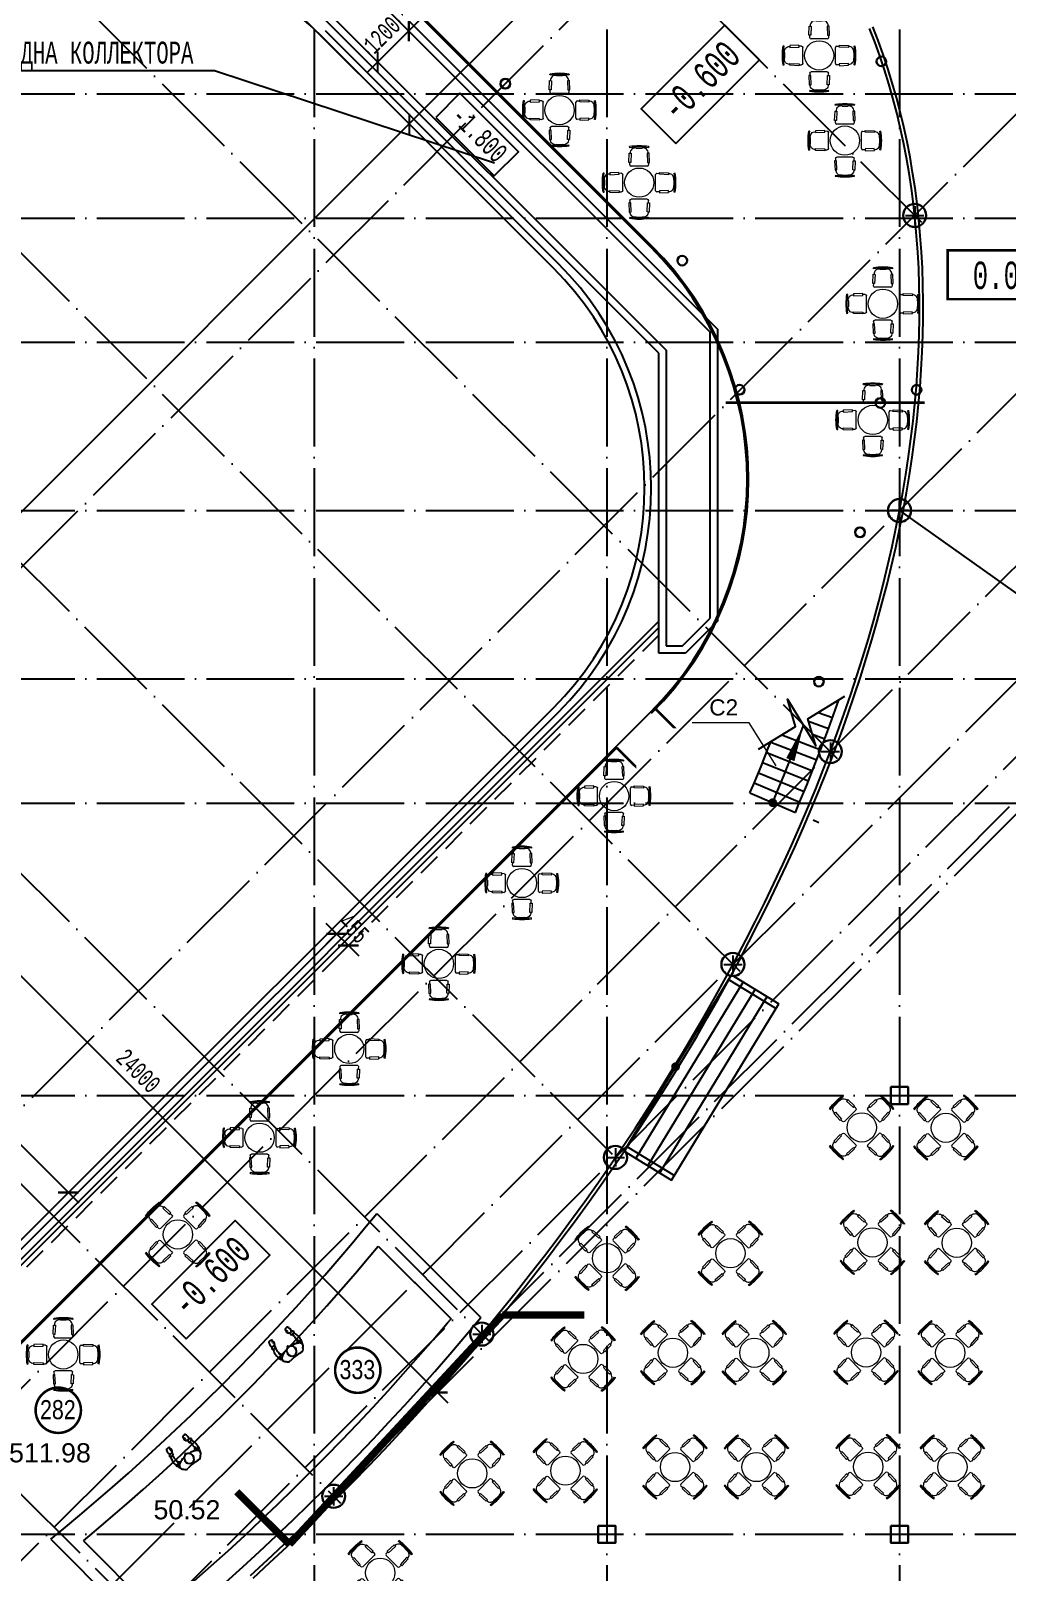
# Model space of a CAD drawing. Extents: x -4497 to 351150, y -50 to 322254.
# Drawn here: x 45024 to 71684, y 243079 to 285207 of the extents above; entities that cross this region are included whole.
import ezdxf
from ezdxf.enums import TextEntityAlignment as Align

# ---------------------------------------------------------------- set-up
doc = ezdxf.new("R2010")
doc.units = 0
doc.header["$LTSCALE"] = 100
doc.header["$PDMODE"] = 3
doc.linetypes.add('ACAD_ISO04W100', pattern=[30, 24, -3, 0, -3])
doc.linetypes.add('DASHED2', pattern=[9.525, 6.35, -3.175])
doc.layers.get('0').update_dxf_attribs({"linetype": 'CONTINUOUS'})
doc.layers.get('Defpoints').update_dxf_attribs({"linetype": 'CONTINUOUS'})
for name, color, linetype in [('axis', 40, 'CONTINUOUS'), ('COLON', 5, 'CONTINUOUS'), ('DIM', 130, 'CONTINUOUS'), ('EEE', 7, 'CONTINUOUS'), ('GKL', 5, 'CONTINUOUS'), ('Glass', 4, 'CONTINUOUS'), ('S', 2, 'CONTINUOUS'), ('TEXT', 2, 'CONTINUOUS'), ('WALL', 7, 'CONTINUOUS'), ('wall2', 3, 'CONTINUOUS')]:
    doc.layers.add(name, color=color, linetype=linetype)
doc.layers.add('MONOLIT', color=7, linetype='CONTINUOUS', true_color=0x691639)
doc.layers.add('OBORUD', color=7, linetype='CONTINUOUS', true_color=0x83639d)
doc.styles.add('ARIEL-17.5', font='arial.ttf', dxfattribs={"height": 15})
doc.styles.add('ST_1', font='monotxt.shx', dxfattribs={"width": 0.65, "height": 600})
doc.styles.add('ST_2', font='monotxt.shx', dxfattribs={"width": 0.65, "height": 480})
doc.linetypes.add('FENCELINE1', pattern='A,0.25,-0.1,[133,ltypeshp.shx,S=0.1,R=0,X=-0.1,Y=0],-0.1,1', length=1.45)
doc.dimstyles.new('STY_DIM1', dxfattribs={"dimscale": 200, "dimtxt": 2.25, "dimasz": 2, "dimexe": 2, "dimexo": 2, "dimgap": 1, "dimtad": 1, "dimdec": 0, "dimzin": 0, "dimdsep": 46, "dimtxsty": 'ST_2', "dimblk1": 'ARCHTICK', "dimblk2": 'ARCHTICK', "dimsah": 1, "dimcen": 3, "dimclrd": 174, "dimclre": 174, "dimclrt": 174, "dimadec": 0, "dimazin": 0, "dimtfac": 1, "dimtdec": 0, "dimtix": 1, "dimtmove": 2, "dimatfit": 3, "dimldrblk": 'ARCHTICK', "dimfxl": 1, "dimtolj": 1, "dimtzin": 0, "dimarcsym": 0})

# ---------------------------------------------------------------- blocks, each defined once
blk = doc.blocks.new('столик кафе')
at = {"color": 74, "lineweight": 13}
for p, q in [((-262, 985), (-257, 956)), ((79, 945), (-79, 945)), ((257, 956), (262, 985)), ((-253, 552), (-256, 485)), ((-220, 450), (220, 450)), ((256, 485), (253, 552)), ((-985, 262), (-956, 257)), ((-945, -79), (-945, 79)), ((-552, 253), (-485, 256)), ((-450, 220), (-450, -220)), ((450, 220), (450, -220)), ((552, 253), (485, 256)), ((945, -79), (945, 79)), ((985, 262), (956, 257)), ((-956, -257), (-985, -262)), ((-485, -256), (-552, -253)), ((485, -256), (552, -253)), ((956, -257), (985, -262)), ((-253, -552), (-256, -485)), ((-220, -450), (220, -450)), ((256, -485), (253, -552)), ((-262, -985), (-257, -956)), ((79, -945), (-79, -945)), ((257, -956), (262, -985))]:
    blk.add_line(p, q, dxfattribs=at)
for points in [[(-270, 805), (-217, 803), (-227, 551), (-280, 553)], [(270, 805), (217, 803), (227, 551), (280, 553)], [(-805, 270), (-803, 217), (-551, 227), (-553, 280)], [(805, 270), (803, 217), (551, 227), (553, 280)], [(-805, -270), (-803, -217), (-551, -227), (-553, -280)], [(805, -270), (803, -217), (551, -227), (553, -280)], [(-270, -805), (-217, -803), (-227, -551), (-280, -553)], [(270, -805), (217, -803), (227, -551), (280, -553)]]:
    blk.add_lwpolyline(points, close=True, dxfattribs=at)
blk.add_circle((0, 0), 400, dxfattribs=at)
at = {"color": 74, "lineweight": 13, "extrusion": (0, 0, -1)}
for centre, major_axis, ratio, start_param, end_param in [((0, -406), (1528, 0), 0.923713, 4.540015, 4.884763), ((0, -406), (1499, 0), 0.922214, 4.540015, 4.884763), ((-109, 813), (95.6, 95.6), 1, 3.856825, 5.721497), ((109, 813), (95.6, 95.6), 1, -1.009108, 0.855564), ((-220, 485), (-25, 25), 1, 3.926991, 5.497787), ((220, 485), (25, 25), 1, 0.785398, 2.356194), ((485, 220), (25, 25), 1, 3.926991, 5.497787), ((813, 109), (95.6, -95.6), 1, 3.856825, 5.721497), ((-406, 0), (0, -1499), 0.922214, 4.540015, 4.884763), ((-406, 0), (0, -1528), 0.923713, 4.540015, 4.884763), ((485, -220), (25, -25), 1, 0.785398, 2.356194), ((813, -109), (95.6, -95.6), 1, -1.009108, 0.855564)]:
    blk.add_ellipse(centre, major_axis=major_axis, ratio=ratio, start_param=start_param, end_param=end_param, dxfattribs=at)
at = {"color": 74, "lineweight": 13}
for centre, major_axis, ratio, start_param, end_param in [((406, 0), (0, -1528), 0.923713, 4.540015, 4.884763), ((406, 0), (0, -1499), 0.922214, 4.540015, 4.884763), ((-813, 109), (-95.6, -95.6), 1, 3.856825, 5.721497), ((-485, 220), (-25, 25), 1, 3.926991, 5.497787), ((-813, -109), (-95.6, -95.6), 1, -1.009108, 0.855564), ((-485, -220), (-25, -25), 1, 0.785398, 2.356194), ((-220, -485), (-25, -25), 1, 3.926991, 5.497787), ((-109, -813), (95.6, -95.6), 1, 3.856825, 5.721497), ((109, -813), (95.6, -95.6), 1, -1.009108, 0.855564), ((220, -485), (25, -25), 1, 0.785398, 2.356194), ((0, 406), (1528, 0), 0.923713, 4.540015, 4.884763), ((0, 406), (1499, 0), 0.922214, 4.540015, 4.884763)]:
    blk.add_ellipse(centre, major_axis=major_axis, ratio=ratio, start_param=start_param, end_param=end_param, dxfattribs=at)
blk = doc.blocks.new('_ARCHTICK')
at = {"color": 0, "linetype": 'ByBlock', "const_width": 0.15}
blk.add_lwpolyline([(-0.5, -0.5), (0.5, 0.5)], dxfattribs=at)
blk = doc.blocks.new('*D192')
at = {"layer": 'Defpoints', "color": 0}
for p in [(27563, 271715), (45947, 253330), (46051, 253434)]:
    blk.add_point(p, dxfattribs=at)
at = {"layer": 'DIM', "color": 174, "lineweight": -2}
for p, q in [((27383, 272102), (46334, 253151)), ((27563, 271715), (27949, 272102)), ((45947, 253330), (46334, 253717))]:
    blk.add_line(p, q, dxfattribs=at)
at = {"layer": 'DIM', "color": 174, "lineweight": -2, "xscale": 400, "yscale": 400, "zscale": 400}
for p, rotation in [((27666, 271819), 134.9999999997052), ((46051, 253434), 314.9999999997052)]:
    blk.add_blockref('_ARCHTICK', p, dxfattribs=dict(at, rotation=rotation))
at = {"layer": 'DIM', "color": 174, "insert": (37911, 262196), "char_height": 480, "attachment_point": 5, "rotation": 315, "style": 'ST_2'}
blk.add_mtext('\\A1;26000', dxfattribs=at)
blk = doc.blocks.new('*D197')
at = {"layer": 'axis', "color": 174, "lineweight": -2}
for p, q in [((55086, 282377), (64137, 291428)), ((64615, 290383), (63571, 291428)), ((56130, 281898), (55086, 282942))]:
    blk.add_line(p, q, dxfattribs=at)
at = {"layer": 'Defpoints', "color": 0}
for p in [(63854, 291145), (64615, 290383), (56130, 281898)]:
    blk.add_point(p, dxfattribs=at)
at = {"layer": 'axis', "color": 174, "lineweight": -2, "xscale": 400, "yscale": 400, "zscale": 400}
for p, rotation in [((63854, 291145), 45.00000000039175), ((55369, 282660), 225.0000000003917)]:
    blk.add_blockref('_ARCHTICK', p, dxfattribs=dict(at, rotation=rotation))
at = {"layer": 'axis', "color": 174, "insert": (59300, 287213), "char_height": 480, "attachment_point": 5, "rotation": 45, "style": 'ST_2'}
blk.add_mtext('\\A1;12000', dxfattribs=at)
blk = doc.blocks.new('A$C0C802D19')
at = {"layer": 'WALL', "color": 2}
for p, q in [((-13509, -647), (-1001, -13156)), ((-1201, -13239), (-13592, -847)), ((-14089, -2047), (-2401, -13736)), ((-2601, -13818), (-14172, -2247))]:
    blk.add_line(p, q, dxfattribs=at)
blk = doc.blocks.new('*D288')
at = {"layer": 'Defpoints', "color": 0}
for p in [(43227, 311772), (64615, 290383), (56130, 281898)]:
    blk.add_point(p, dxfattribs=at)
at = {"layer": 'wall2', "color": 174, "lineweight": -2}
for p, q in [((34458, 303004), (43509, 312055)), ((64615, 290383), (42944, 312055)), ((56130, 281898), (34458, 303570))]:
    blk.add_line(p, q, dxfattribs=at)
at = {"layer": 'wall2', "color": 174, "lineweight": -2, "xscale": 400, "yscale": 400, "zscale": 400}
for p, rotation in [((43227, 311772), 44.99999999999971), ((34741, 303287), 224.9999999999997)]:
    blk.add_blockref('_ARCHTICK', p, dxfattribs=dict(at, rotation=rotation))
at = {"layer": 'wall2', "color": 174, "insert": (38673, 307841), "char_height": 480, "attachment_point": 5, "rotation": 45, "style": 'ST_2'}
blk.add_mtext('\\A1;12000', dxfattribs=at)
blk = doc.blocks.new('*D289')
at = {"layer": 'Defpoints', "color": 0}
for p in [(36331, 262099), (56139, 247966), (53302, 245128)]:
    blk.add_point(p, dxfattribs=at)
at = {"layer": 'wall2', "color": 174, "lineweight": -2}
for p, q in [((36331, 262099), (39451, 265219)), ((38886, 265219), (56422, 247683)), ((53302, 245128), (56422, 248249))]:
    blk.add_line(p, q, dxfattribs=at)
at = {"layer": 'wall2', "color": 174, "lineweight": -2, "xscale": 400, "yscale": 400, "zscale": 400}
for p, rotation in [((39168, 264936), 134.9999999998733), ((56139, 247966), 314.9999999998733)]:
    blk.add_blockref('_ARCHTICK', p, dxfattribs=dict(at, rotation=rotation))
at = {"layer": 'wall2', "color": 174, "insert": (47965, 256762), "char_height": 480, "attachment_point": 5, "rotation": 315, "style": 'ST_2'}
blk.add_mtext('\\A1;24000', dxfattribs=at)
blk = doc.blocks.new('*D292')
at = {"layer": 'axis', "color": 174, "lineweight": -2}
for p, q in [((55651, 282942), (35287, 262578)), ((56130, 281898), (55086, 282942)), ((36331, 262099), (35287, 263143))]:
    blk.add_line(p, q, dxfattribs=at)
at = {"layer": 'Defpoints', "color": 0}
for p in [(56130, 281898), (35570, 262861), (36331, 262099)]:
    blk.add_point(p, dxfattribs=at)
at = {"layer": 'axis', "color": 174, "lineweight": -2, "xscale": 400, "yscale": 400, "zscale": 400}
for p, rotation in [((55369, 282660), 45.0000000002502), ((35570, 262861), 225.0000000002502)]:
    blk.add_blockref('_ARCHTICK', p, dxfattribs=dict(at, rotation=rotation))
at = {"layer": 'axis', "color": 174, "insert": (42757, 270670), "char_height": 480, "attachment_point": 5, "rotation": 45, "style": 'ST_2'}
blk.add_mtext('\\A1;28000', dxfattribs=at)
blk = doc.blocks.new('*D306')
at = {"layer": 'Defpoints', "color": 0}
for p in [(53384, 260512), (53504, 260632), (53826, 260311)]:
    blk.add_point(p, dxfattribs=at)
at = {"layer": 'DIM', "color": 174, "lineweight": -2}
for p, q in [((53384, 260512), (53101, 260795)), ((53504, 260632), (53101, 260229)), ((53705, 260190), (53384, 260512)), ((53826, 260311), (53423, 259907)), ((53705, 260190), (53988, 259907))]:
    blk.add_line(p, q, dxfattribs=at)
at = {"layer": 'DIM', "color": 174, "lineweight": -2, "xscale": 400, "yscale": 400, "zscale": 400}
for p, rotation in [((53384, 260512), 314.9999999997046), ((53705, 260190), 134.9999999997046)]:
    blk.add_blockref('_ARCHTICK', p, dxfattribs=dict(at, rotation=rotation))
at = {"layer": 'DIM', "color": 174, "insert": (53856, 260662), "char_height": 480, "attachment_point": 5, "rotation": 315, "style": 'ST_2'}
blk.add_mtext('\\A1;455', dxfattribs=at)
blk = doc.blocks.new('*D494')
at = {"layer": 'Defpoints', "color": 0}
for p in [(55451, 285109), (54506, 284356), (54602, 284260)]:
    blk.add_point(p, dxfattribs=at)
at = {"layer": 'WALL', "color": 174, "lineweight": -2}
for p, q in [((55168, 285392), (55072, 285487)), ((55355, 285204), (55638, 285487)), ((55355, 285204), (54506, 284356)), ((54319, 284543), (54224, 284639)), ((54506, 284356), (54224, 284073))]:
    blk.add_line(p, q, dxfattribs=at)
at = {"layer": 'WALL', "color": 174, "lineweight": -2, "xscale": 400, "yscale": 400, "zscale": 400}
for p, rotation in [((55355, 285204), 224.9999999997052), ((54506, 284356), 44.99999999970522)]:
    blk.add_blockref('_ARCHTICK', p, dxfattribs=dict(at, rotation=rotation))
at = {"layer": 'WALL', "color": 174, "lineweight": 30, "insert": (54620, 285091), "char_height": 480, "attachment_point": 5, "rotation": 45, "style": 'ST_2'}
blk.add_mtext('\\A1;1200', dxfattribs=at)

msp = doc.modelspace()

# ---------------------------------------------------------------- linework, layer by layer
at = {"layer": 'axis', "linetype": 'ACAD_ISO04W100'}
for p, q in [((52769.3, 318243.4), (52769.3, 84615.2)), ((60769.3, 318243.4), (60769.3, 84615.2)), ((68769.3, 318243.4), (68769.3, 84615.2)), ((33764.2, 298607), (67065.5, 265305.7)), ((29521.6, 294364.4), (64401.2, 259484.7)), ((19600.9, 230576), (79504.5, 290479.6)), ((25278.9, 290121.7), (61192.2, 254208.4)), ((26342.9, 229660.8), (83333.1, 286651)), ((21036.3, 285879.1), (57539.2, 249376.1)), ((32937, 231552), (85684.5, 284299.6)), ((-1176.8, 283487.2), (272433.1, 283487.2)), ((38758, 234216.3), (87262.9, 282721.2)), ((57351.8, 249563.5), (89757.2, 281968.9)), ((44034.2, 237425.3), (88296.5, 281687.6)), ((53301.7, 245128.3), (88368.5, 280195.1)), ((-1176.8, 280087.2), (272433.1, 280087.2)), ((12843.7, 277101.1), (48866.6, 241078.2)), ((-1176.8, 276687.2), (272433.1, 276687.2)), ((-1176.8, 272087.2), (272433.1, 272087.2)), ((-1176.8, 256087.2), (272433.1, 256087.2)), ((-1176.8, 244087.2), (272433.1, 244087.2))]:
    msp.add_line(p, q, dxfattribs=at)
at = {"layer": 'axis', "color": 4, "linetype": 'ACAD_ISO04W100'}
for p, q in [((42249.5, 307092.3), (69370.7, 279971.1)), ((69637.5, 295405.3), (8046.9, 233814.6)), ((17086.3, 281343.7), (53489.1, 244941))]:
    msp.add_line(p, q, dxfattribs=at)
at = {"layer": 'axis', "color": 6, "linetype": 'ACAD_ISO04W100'}
for p, q in [((-1176.8, 267487.2), (272433.1, 267487.2)), ((-1176.8, 264087.2), (272433.1, 264087.2))]:
    msp.add_line(p, q, dxfattribs=at)
at = {"layer": 'axis', "linetype": 'ACAD_ISO04W100'}
msp.add_lwpolyline([(51030, 242961.2), (51492, 243385.6), (51950.3, 243814.5), (52404.7, 244248), (52855.1, 244685.9), (53301.5, 245128.1), (53743.7, 245574.4), (54181.6, 246024.9), (54615, 246479.3), (55044, 246937.5), (55468.4, 247399.5), (55888, 247865.2), (56302.8, 248334.3), (56712.7, 248806.8), (57117.5, 249282.7), (57517.2, 249761.6), (57911.7, 250243.7), (58300.9, 250728.6), (58684.6, 251216.4), (59062.8, 251706.8), (59435.4, 252199.8), (59802.4, 252695.2), (60163.5, 253193), (60518.7, 253693), (60868, 254195), (61211.2, 254699), (61548.3, 255204.8), (61879.2, 255712.3), (62203.7, 256221.4), (62521.9, 256731.9), (62833.6, 257243.8), (63138.8, 257756.9), (63437.4, 258271), (63729.2, 258786.1), (64014.3, 259302), (64292.6, 259818.5), (64564, 260335.7), (64828.4, 260853.3), (65085.8, 261371.1), (65336.1, 261889.2), (65579.2, 262407.3), (65815.1, 262925.4), (66043.8, 263443.2), (66265.1, 263960.7), (66479, 264477.8), (66685.5, 264994.2), (66884.5, 265510), (67076, 266024.9), (67259.8, 266538.8), (67436.1, 267051.7), (67604.6, 267563.3), (67765.5, 268073.5), (67918.6, 268582.3), (68063.9, 269089.5), (68201.3, 269595), (68330.9, 270098.6), (68452.7, 270600.3), (68566.4, 271099.8), (68672.3, 271597.2), (68770.1, 272092.1), (68860, 272584.7), (68941.8, 273074.6), (69015.6, 273561.8), (69081.3, 274046.2), (69138.9, 274527.7), (69188.5, 275006), (69229.9, 275481.2), (69263.2, 275953.1), (69288.4, 276421.6), (69305.4, 276886.5), (69314.3, 277347.8), (69315.1, 277805.4), (69307.8, 278259), (69292.3, 278708.7), (69268.6, 279154.3), (69236.9, 279595.6), (69197, 280032.7), (69149, 280465.3), (69093, 280893.4), (69028.8, 281316.8), (68956.6, 281735.5), (68876.3, 282149.4), (68788, 282558.3), (68691.6, 282962.2), (68587.3, 283360.9), (68475.1, 283754.4), (68354.9, 284142.5), (68226.8, 284525.2), (68090.8, 284902.4), (67947, 285273.9)], dxfattribs=at)
at = {"layer": 'axis'}
msp.add_point((58958.6, 284726.3), dxfattribs=at)
at = {"layer": 'COLON', "lineweight": 30, "flags": 128}
for points in [[(68142.6, 284369.7, 1), (68407.6, 284369.7, 1)], [(57859.8, 283760.1, 1), (58124.8, 283760.1, 1)], [(62696.5, 278923.5, 1), (62961.5, 278923.5, 1)], [(64264.7, 275390.1, 1), (64529.7, 275390.1, 1)], [(69100.8, 275388.2, 1), (69365.8, 275388.2, 1)], [(68113.7, 275031.1, 1), (68378.7, 275031.1, 1)], [(67556.6, 271492.3, 1), (67821.6, 271492.3, 1)], [(66431.3, 267407.8, 1), (66696.3, 267407.8, 1)]]:
    msp.add_lwpolyline(points, format="xyb", close=True, dxfattribs=at)
at = {"layer": 'COLON', "color": 5, "lineweight": 30}
for points in [[(68868.3, 280158.4, 1), (69498.3, 280158.4, 1)], [(68454.3, 272087.2, 1), (69084.3, 272087.2, 1)], [(66563.1, 265493.1, 1), (67193.1, 265493.1, 1)], [(63898.8, 259672.1, 1), (64528.8, 259672.1, 1)], [(60689.8, 254395.8, 1), (61319.8, 254395.8, 1)], [(57036.8, 249563.5, 1), (57666.8, 249563.5, 1)], [(52986.7, 245128.3, 1), (53616.7, 245128.3, 1)]]:
    msp.add_lwpolyline(points, format="xyb", close=True, dxfattribs=at)
at = {"layer": 'COLON', "color": 3, "lineweight": 30, "flags": 128}
for points in [[(68534.3, 256322.2), (69004.3, 256322.2), (69004.3, 255852.2), (68534.3, 255852.2), (68534.3, 256322.2)], [(60534.3, 244322.2), (61004.3, 244322.2), (61004.3, 243852.2), (60534.3, 243852.2), (60534.3, 244322.2)], [(68534.3, 244322.2), (69004.3, 244322.2), (69004.3, 243852.2), (68534.3, 243852.2), (68534.3, 244322.2)]]:
    msp.add_lwpolyline(points, dxfattribs=at)
at = {"layer": 'DIM', "flags": 128}
msp.add_lwpolyline([(68769.3, 272087.2), (77365.9, 265981.4), (83995.9, 265981.4)], dxfattribs=at)
at = {"layer": 'EEE', "linetype": 'Continuous', "const_width": 70}
msp.add_lwpolyline([(53341.8, 248575.8, 1), (54580.9, 248575.8, 1)], format="xyb", close=True, dxfattribs=at)
at = {"layer": 'EEE', "linetype": 'Continuous', "const_width": 70, "elevation": -76728.7}
msp.add_lwpolyline([(45154.9, 247480.5, 1), (46394.1, 247480.5, 1)], format="xyb", close=True, dxfattribs=at)
at = {"layer": 'GKL'}
for p, q in [((54478.2, 252861.4), (57321.2, 250018.4)), ((54521.3, 251969.8), (56509.2, 249981.9)), ((52066.2, 249008), (52041.5, 249038.6)), ((52258.4, 249163.2), (52240.4, 249185.5)), ((49266.8, 246068.6), (49242.1, 246099.2)), ((49459, 246223.8), (49441, 246246.1)), ((45568.7, 243951.9), (48411.6, 241108.9)), ((46460.3, 243908.8), (48448.2, 241920.8))]:
    msp.add_line(p, q, dxfattribs=at)
at = {"layer": 'GKL', "flags": 128}
msp.add_lwpolyline([(66409.6, 263624.4), (66565.9, 263557.5)], dxfattribs=at)
at = {"layer": 'GKL'}
for points in [[(45568.7, 243951.9), (45919.3, 244238.8), (46366.6, 244612.1), (46811.1, 244990.3), (47252.6, 245373.3), (47691.1, 245761), (48126.4, 246153.2), (48558.3, 246550), (48986.8, 246951.1), (49411.8, 247356.5), (49833.1, 247766), (50250.5, 248179.5), (50664.1, 248597), (51073.6, 249018.3), (51479, 249443.2), (51880.1, 249871.7), (52276.8, 250303.7), (52669.1, 250739), (53056.8, 251177.4), (53439.8, 251619), (53818, 252063.5), (54191.2, 252510.8), (54478.2, 252861.4)], [(46460.3, 243908.8), (46753.2, 244153.3), (47202.1, 244535.2), (47647.9, 244921.9), (48090.7, 245313.3), (48530.2, 245709.4), (48966.3, 246110), (49398.9, 246515), (49828, 246924.3), (50253.3, 247337.7), (50674.8, 247755.3), (51092.3, 248176.8), (51505.8, 248602.1), (51915.1, 249031.1), (52320.1, 249463.8), (52720.6, 249899.9), (53116.7, 250339.4), (53508.2, 250782.1), (53894.9, 251228), (54276.8, 251676.8), (54521.3, 251969.8)], [(48411.6, 241108.9), (48944.1, 241553.2), (49417.7, 241956.1), (49887.9, 242364.1), (50354.8, 242776.9), (50818.3, 243194.5), (51278.1, 243616.8), (51734.2, 244043.8), (52186.4, 244475.2), (52634.7, 244911), (53079, 245351.1), (53519.1, 245795.3), (53954.9, 246243.7), (54386.3, 246695.9), (54813.2, 247152), (55235.6, 247611.8), (55653.2, 248075.2), (56066, 248542.1), (56473.9, 249012.4), (56876.8, 249485.9), (57321.2, 250018.4)], [(48448.2, 241920.8), (48557.5, 242012.1), (49026.7, 242411.3), (49492.6, 242815.4), (49955.3, 243224.5), (50414.5, 243638.3), (50870.1, 244056.8), (51322.1, 244479.9), (51770.2, 244907.4), (52214.5, 245339.2), (52654.7, 245775.4), (53090.8, 246215.6), (53522.7, 246659.8), (53950.2, 247108), (54373.3, 247560), (54791.8, 248015.6), (55205.6, 248474.8), (55614.6, 248937.4), (56018.8, 249403.4), (56418, 249872.5), (56509.2, 249981.9)]]:
    msp.add_lwpolyline(points, dxfattribs=at)
for centre, radius, start, end in [((51611.1, 249384.5), 14.1, 6.36783, 151.58631), ((51986.3, 249687.3), 14.1, 106.25042, 251.4689), ((52356.5, 250332.7), 757.8, 240.08252, 240.36397), ((51998.6, 249705.9), 17, 79.77965, 197.36687), ((52356.5, 250332.7), 757.8, 240.36397, 244.23362), ((51998.6, 249705.9), 17, 197.36687, 199.13244), ((52019.2, 249725.5), 17.8, 71.74715, 189.21969), ((52015.9, 249630.1), 12.1, 59.9901, 242.42785), ((52110.8, 249743.5), 159.7, 231.0109, 238.9843), ((51964.5, 249513.5), 139.4, 52.1622, 65.67453), ((52035.1, 249745.2), 10.7, 60.31915, 194.70282), ((52003.5, 249606.8), 49.5, 19.90281, 61.49703), ((52080.2, 249674.9), 85.7, 232.87427, 267.58232), ((51983.6, 249583.8), 179.9, 18.98165, 71.56995), ((52102.2, 249436.2), 155.3, 84.86288, 99.48822), ((52183.9, 249580.7), 68.6, 116.16424, 171.51327), ((52338, 249693.8), 244.7, 204.87722, 220.57988), ((52147.5, 249556.1), 22, 282.22572, 343.38417), ((52179.1, 249510.3), 134.5, 72.36534, 100.87878), ((52243.6, 249515.5), 82.5, 133.63413, 155.40519), ((51279.7, 248475.5), 1394.4, 46.97886, 50.39705), ((52158.7, 249618.6), 51.6, 302.80299, 351.7692), ((51790.2, 248926.9), 798.1, 49.50604, 58.35996), ((52252.3, 249611.1), 42.4, 139.93332, 179.87356), ((52158.7, 249618.6), 51.6, 351.7692, 353.80162), ((52496.7, 249626.7), 296.5, 206.39259, 230.13891), ((52342.3, 249379.2), 40.8, 150.72656, 208.37956), ((52342.3, 249379.2), 40.8, 109.80421, 150.72656), ((52078.2, 249259.4), 358.3, 24.94554, 49.9997), ((52341.5, 249347.3), 88.2, 45.77133, 67.16501), ((52341.5, 249347.3), 88.2, 2.13594, 45.77133), ((51544.3, 249348.9), 10.7, 63.13392, 197.51758), ((51712.9, 249365.3), 179.9, 186.26678, 238.85508), ((51566.9, 249360.3), 17.8, 68.61705, 186.08958), ((51590.4, 249376.4), 17, 60.46986, 178.05708), ((51590.4, 249376.4), 17, 58.7043, 60.46986), ((51743.6, 249158.7), 134.5, 156.95795, 185.47139), ((51629.6, 249108.4), 42.4, 77.96317, 117.90341), ((51673.7, 249168.8), 68.6, 86.32346, 141.67249), ((50902.3, 249158.5), 757.8, 17.47276, 17.75422), ((50902.3, 249158.5), 757.8, 13.60312, 17.47276), ((51642, 249201.4), 51.6, 264.03511, 266.06753), ((51642, 249201.4), 51.6, 266.06753, 315.03374), ((51686.3, 249350.6), 49.5, 196.3397, 237.93393), ((52395.8, 249415.9), 798.1, 199.47678, 208.3307), ((51660.9, 249343.4), 12.1, 15.40888, 197.84663), ((51785.7, 249369.1), 139.4, 192.1622, 205.67453), ((51530, 249274.6), 159.7, 18.85243, 26.82583), ((51832.2, 249218.2), 155.3, 158.34851, 172.97385), ((51530.7, 249041.9), 244.7, 37.25685, 52.95951), ((51724.9, 249096.7), 82.5, 102.43154, 124.2026), ((51603.5, 249290), 85.7, 350.25441, 24.96246), ((52010.1, 249204.4), 358.3, 207.83703, 232.89119), ((51705.4, 249199.1), 22, 274.45256, 335.61101), ((52944.7, 249819.8), 1394.4, 207.43968, 210.85787), ((51562.8, 248872.7), 296.5, 27.69782, 51.44414), ((51837.4, 248971.5), 40.8, 107.11018, 148.03252), ((51837.4, 248971.5), 40.8, 49.45717, 107.11018), ((51955.4, 248927.4), 118.4, 140.61701, 203.58776), ((51883.4, 248919.4), 85.3, 68.86397, 103.17781), ((52151.2, 248889.7), 261.1, 155.23569, 164.10122), ((52151.2, 248889.7), 261.1, 143.2858, 155.23569), ((52092.2, 248970.3), 168.1, 117.12484, 153.35247), ((52138.9, 249114.5), 123.5, 177.45752, 217.90788), ((52138.9, 249114.5), 123.5, 139.02258, 177.45752), ((52043.5, 249026.2), 6.39, 25.17736, 208.92739), ((52048.7, 249226.3), 11, 70.40095, 187.43578), ((51878.6, 249179.9), 165.4, 9.84987, 15.75903), ((51979.8, 248956.7), 88.3, 29.59491, 48.83898), ((52049.5, 249203.8), 9.12, 150.84714, 245.14719), ((52138.9, 249114.5), 123.5, 217.90788, 218.91837), ((52138.9, 249114.5), 123.5, 32.2344, 139.02258), ((52129.9, 249382.8), 165.4, 242.0777, 247.98686), ((52101.6, 249030.3), 54.2, 213.68824, 235.53307), ((52162.3, 249085.6), 123.5, 218.91837, 228.82149), ((52070.5, 249220.7), 9.12, 12.68954, 106.98959), ((52075.3, 248990), 6.19, 225.16737, 24.97139), ((52162.3, 249085.6), 123.5, 228.82149, 32.2344), ((52289.7, 249129.8), 168.1, 104.48427, 140.7119), ((52245.4, 249189.2), 6.39, 48.90934, 232.65937), ((52356.2, 249055.1), 261.1, 102.60104, 114.55094), ((52326.8, 249236.8), 88.3, 208.99775, 228.24182), ((52162.3, 249085.6), 123.5, 32.2344, 38.91837), ((53050.7, 247963.9), 1272.6, 120.62385, 128.31284), ((52162.3, 249085.6), 123.5, 29.01524, 32.2344), ((52229.1, 249133.2), 54.2, 22.30367, 44.14849), ((52274, 249150.5), 6.19, 232.86534, 32.66936), ((52383.5, 249323.3), 85.3, 154.65892, 188.97276), ((52356.2, 249055.1), 261.1, 93.73551, 102.60104), ((52360.5, 249254.5), 118.4, 54.24897, 117.21972), ((52372.4, 249223.8), 97.7, 13.76235, 109.89881), ((52357.6, 249158.5), 109, 294.24894, 15.12645), ((50806.8, 248702.1), 1747.7, 18.16907, 21.7808), ((52372.4, 249223.8), 97.7, 337.81635, 13.76235), ((51868.7, 248965.5), 88.2, 190.67173, 212.0654), ((51868.7, 248965.5), 88.2, 212.0654, 255.70079), ((52822.8, 250329.9), 1747.7, 236.05593, 239.66766), ((51982.9, 248909.3), 97.7, 147.93792, 244.07438), ((51982.9, 248909.3), 97.7, 244.07438, 280.02038), ((52049.5, 248896.8), 97.3, 239.32538, 320.20289), ((53145.1, 247876.2), 1400.1, 129.11799, 136.80698), ((48791, 246437), 17, 60.46986, 178.05708), ((48811.8, 246445.1), 14.1, 6.36783, 151.58631), ((48791, 246437), 17, 58.7043, 60.46986), ((48102.9, 246219.1), 757.8, 17.47276, 17.75422), ((49186.9, 246748), 14.1, 106.25042, 251.4689), ((49557.2, 247393.3), 757.8, 240.08252, 240.36397), ((49199.2, 246766.5), 17, 79.77965, 197.36687), ((49557.2, 247393.3), 757.8, 240.36397, 244.23362), ((49199.2, 246766.5), 17, 197.36687, 199.13244), ((49219.8, 246786.1), 17.8, 71.74715, 189.21969), ((49216.5, 246690.7), 12.1, 59.9901, 242.42785), ((49311.4, 246804.1), 159.7, 231.0109, 238.9843), ((49165.1, 246574.1), 139.4, 52.1622, 65.67453), ((49235.8, 246805.8), 10.7, 60.31915, 194.70282), ((49204.1, 246667.4), 49.5, 19.90281, 61.49703), ((49280.8, 246735.6), 85.7, 232.87427, 267.58232), ((49184.2, 246644.4), 179.9, 18.98165, 71.56995), ((49302.8, 246496.8), 155.3, 84.86288, 99.48822), ((49384.6, 246641.3), 68.6, 116.16424, 171.51327), ((49538.7, 246754.4), 244.7, 204.87722, 220.57988), ((49348.2, 246616.7), 22, 282.22572, 343.38417), ((49379.7, 246570.9), 134.5, 72.36534, 100.87878), ((49444.3, 246576.1), 82.5, 133.63413, 155.40519), ((48480.4, 245536.1), 1394.4, 46.97886, 50.39705), ((49359.4, 246679.2), 51.6, 302.80299, 351.7692), ((48990.9, 245987.5), 798.1, 49.50604, 58.35996), ((49452.9, 246671.7), 42.4, 139.93332, 179.87356), ((49359.4, 246679.2), 51.6, 351.7692, 353.80162), ((49697.4, 246687.4), 296.5, 206.39259, 230.13891), ((49542.9, 246439.8), 40.8, 150.72656, 208.37956), ((49542.9, 246439.8), 40.8, 109.80421, 150.72656), ((49278.8, 246320), 358.3, 24.94554, 49.9997), ((49542.2, 246407.9), 88.2, 45.77133, 67.16501), ((49542.2, 246407.9), 88.2, 2.13594, 45.77133), ((48745, 246409.5), 10.7, 63.13392, 197.51758), ((48913.6, 246425.9), 179.9, 186.26678, 238.85508), ((48767.5, 246420.9), 17.8, 68.61705, 186.08958), ((48944.3, 246219.3), 134.5, 156.95795, 185.47139), ((48830.2, 246169), 42.4, 77.96317, 117.90341), ((48874.3, 246229.4), 68.6, 86.32346, 141.67249), ((48102.9, 246219.1), 757.8, 13.60312, 17.47276), ((48842.6, 246262), 51.6, 264.03511, 266.06753), ((48842.6, 246262), 51.6, 266.06753, 315.03374), ((48886.9, 246411.3), 49.5, 196.3397, 237.93393), ((49596.5, 246476.5), 798.1, 199.47678, 208.3307), ((48861.5, 246404.1), 12.1, 15.40888, 197.84663), ((48986.3, 246429.7), 139.4, 192.1622, 205.67453), ((48730.6, 246335.2), 159.7, 18.85243, 26.82583), ((49032.9, 246278.9), 155.3, 158.34851, 172.97385), ((48731.4, 246102.6), 244.7, 37.25685, 52.95951), ((48925.5, 246157.3), 82.5, 102.43154, 124.2026), ((48804.1, 246350.7), 85.7, 350.25441, 24.96246), ((49210.8, 246265), 358.3, 207.83703, 232.89119), ((48906.1, 246259.8), 22, 274.45256, 335.61101), ((50145.3, 246880.4), 1394.4, 207.43968, 210.85787), ((48763.5, 245933.3), 296.5, 27.69782, 51.44414), ((49038, 246032.1), 40.8, 107.11018, 148.03252), ((49038, 246032.1), 40.8, 49.45717, 107.11018), ((49156, 245988), 118.4, 140.61701, 203.58776), ((49084, 245980.1), 85.3, 68.86397, 103.17781), ((49351.8, 245950.3), 261.1, 155.23569, 164.10122), ((49351.8, 245950.3), 261.1, 143.2858, 155.23569), ((49292.8, 246031), 168.1, 117.12484, 153.35247), ((49339.6, 246175.1), 123.5, 177.45752, 217.90788), ((49339.6, 246175.1), 123.5, 139.02258, 177.45752), ((49244.1, 246086.8), 6.39, 25.17736, 208.92739), ((49249.3, 246286.9), 11, 70.40095, 187.43578), ((49079.2, 246240.5), 165.4, 9.84987, 15.75903), ((49180.4, 246017.3), 88.3, 29.59491, 48.83898), ((49250.1, 246264.4), 9.12, 150.84714, 245.14719), ((49339.6, 246175.1), 123.5, 217.90788, 218.91837), ((49339.6, 246175.1), 123.5, 32.2344, 139.02258), ((49330.5, 246443.5), 165.4, 242.0777, 247.98686), ((49302.3, 246090.9), 54.2, 213.68824, 235.53307), ((49362.9, 246146.2), 123.5, 218.91837, 228.82149), ((49271.1, 246281.4), 9.12, 12.68954, 106.98959), ((49276, 246050.6), 6.19, 225.16737, 24.97139), ((49362.9, 246146.2), 123.5, 228.82149, 32.2344), ((49490.4, 246190.5), 168.1, 104.48427, 140.7119), ((49446, 246249.8), 6.39, 48.90934, 232.65937), ((49556.8, 246115.8), 261.1, 102.60104, 114.55094), ((49527.4, 246297.4), 88.3, 208.99775, 228.24182), ((49362.9, 246146.2), 123.5, 32.2344, 38.91837), ((50251.3, 245024.5), 1272.6, 120.62385, 128.31284), ((49362.9, 246146.2), 123.5, 29.01524, 32.2344), ((49429.8, 246193.9), 54.2, 22.30367, 44.14849), ((49474.7, 246211.1), 6.19, 232.86534, 32.66936), ((49584.1, 246383.9), 85.3, 154.65892, 188.97276), ((49556.8, 246115.8), 261.1, 93.73551, 102.60104), ((49561.1, 246315.1), 118.4, 54.24897, 117.21972), ((49573, 246284.4), 97.7, 13.76235, 109.89881), ((49558.2, 246219.1), 109, 294.24894, 15.12645), ((48007.4, 245762.7), 1747.7, 18.16907, 21.7808), ((49573, 246284.4), 97.7, 337.81635, 13.76235), ((49069.3, 246026.1), 88.2, 190.67173, 212.0654), ((49069.3, 246026.1), 88.2, 212.0654, 255.70079), ((50023.4, 247390.5), 1747.7, 236.05593, 239.66766), ((49183.5, 245969.9), 97.7, 147.93792, 244.07438), ((49183.5, 245969.9), 97.7, 244.07438, 280.02038), ((49250.2, 245957.4), 97.3, 239.32538, 320.20289), ((50345.7, 244936.8), 1400.1, 129.11799, 136.80698)]:
    msp.add_arc(centre, radius, start, end, dxfattribs=at)
at = {"layer": 'Glass'}
for p, q in [((61965.4, 279300.8), (55546.4, 285719.8)), ((61993.6, 279329.1), (55574.7, 285748)), ((62078.2, 266685.7), (62106.5, 266657.5)), ((61017.5, 265625.1), (61045.8, 265596.8))]:
    msp.add_line(p, q, dxfattribs=at)
at = {"layer": 'Glass', "flags": 128}
msp.add_lwpolyline([(62106.5, 266657.5, 70, 70, 0), (62636.8, 266127.1, 0, 0, 0), (61576.2, 266127.1, 0, 0, 0), (61576.2, 265066.5, 70, 70, 0), (61045.8, 265596.8, 70, 70, 0)], format="xyseb", dxfattribs=at)
for points in [[(32641.8, 237249.4), (61965.4, 266572.9)], [(32670.1, 237221.1), (61045.8, 265596.8)]]:
    msp.add_lwpolyline(points, dxfattribs=at)
at = {"layer": 'Glass'}
for radius in [9040, 9000]:
    msp.add_arc((55601.4, 272936.9), radius, 315, 45, dxfattribs=at)
at = {"layer": 'MONOLIT'}
msp.add_lwpolyline([(51097.5, 242887.5), (51560.2, 243312.5), (52019.2, 243742.1), (52474.3, 244176.3), (52925.4, 244614.8), (53372.4, 245057.6), (53815.3, 245504.7), (54253.8, 245955.8), (54687.9, 246410.9), (55117.5, 246869.8), (55542.5, 247332.5), (55962.8, 247798.9), (56378.2, 248268.7), (56788.7, 248742), (57194.2, 249218.5), (57594.5, 249698.2), (57989.6, 250181), (58379.4, 250666.7), (58763.7, 251155.2), (59142.5, 251646.4), (59515.7, 252140.2), (59883.2, 252636.4), (60244.9, 253135), (60600.7, 253635.7), (60950.6, 254138.6), (61294.4, 254643.4), (61632, 255150), (61963.4, 255658.4), (62288.5, 256168.3), (62607.3, 256679.8), (62919.5, 257192.5), (63225.2, 257706.5), (63524.3, 258221.5), (63816.7, 258737.5), (64102.3, 259254.3), (64381.1, 259771.9), (64653, 260290), (64917.9, 260808.5), (65175.8, 261327.4), (65426.6, 261846.5), (65670.2, 262365.6), (65906.6, 262884.7), (66135.7, 263403.6), (66357.5, 263922.2), (66571.9, 264440.4), (66778.8, 264957.9), (66978.2, 265474.8), (67170.1, 265990.9), (67354.4, 266506), (67531.1, 267020), (67700, 267532.9), (67861.3, 268044.4), (68014.7, 268554.4), (68160.4, 269062.9), (68298.2, 269569.7), (68428.2, 270074.7), (68550.2, 270577.7), (68664.3, 271078.6), (68770.4, 271577.3), (68868.6, 272073.7), (68958.7, 272567.7), (69040.8, 273059.1), (69114.8, 273547.9), (69180.7, 274033.8), (69238.5, 274516.8), (69288.2, 274996.8), (69329.8, 275473.6), (69363.2, 275947.2), (69388.5, 276417.4), (69405.6, 276884), (69414.6, 277347.1), (69415.3, 277806.4), (69408, 278261.8), (69392.4, 278713.3), (69368.7, 279160.8), (69336.8, 279604), (69296.7, 280043), (69248.5, 280477.6), (69192.2, 280907.6), (69127.7, 281333.1), (69055.1, 281753.8), (68974.5, 282169.8), (68885.7, 282580.7), (68788.9, 282986.7), (68684, 283387.6), (68571.1, 283783.2), (68450.3, 284173.5), (68321.5, 284558.3), (68184.7, 284937.6), (68040.1, 285311.4)], dxfattribs=at)
at = {"layer": 'TEXT'}
for points in [[(62655, 282128.4), (64940.2, 284413.6), (63993.9, 285359.8), (61708.8, 283074.7)], [(56092.3, 282839), (57691.9, 281239.4), (58354.3, 281901.7), (56754.7, 283501.4)], [(49273.7, 249435.3), (51558.9, 251720.5), (50612.6, 252666.7), (48327.5, 250381.6)]]:
    msp.add_lwpolyline(points, close=True, dxfattribs=at)
at = {"layer": 'TEXT', "flags": 128}
msp.add_lwpolyline([(57697.1, 281586.8), (50045, 284110), (41465, 284110)], dxfattribs=at)
at = {"layer": 'TEXT', "const_width": 70}
msp.add_lwpolyline([(70085.7, 277867.4), (77970.6, 277867.4), (77970.6, 279205.6), (70085.7, 279205.6)], close=True, dxfattribs=at)
at = {"layer": 'TEXT', "color": 6, "linetype": 'Continuous', "lineweight": 20}
msp.add_lwpolyline([(65395.3, 265109.2), (64657.7, 266282.4), (63097.7, 266282.4)], dxfattribs=at)
at = {"layer": 'WALL', "color": 140, "linetype": 'Continuous'}
for p, q in [((59439.4, 278843.2), (53075.5, 285207.1)), ((52948.2, 285079.8), (59312.1, 278715.9)), ((59312.1, 266695.1), (31734.9, 239117.9)), ((31862.2, 238990.7), (59439.4, 266567.8))]:
    msp.add_line(p, q, dxfattribs=at)
at = {"layer": 'WALL', "color": 2}
for p, q in [((68933.3, 280158.4), (69433.3, 280158.4)), ((69183.3, 280408.4), (69183.3, 279908.4)), ((63591.6, 269143.9), (63591.6, 276967.9)), ((63791.6, 277050.7), (63791.6, 269061.1)), ((62191.6, 268189.4), (62191.6, 276388)), ((62391.6, 276470.8), (62391.6, 268389.4)), ((68769.3, 272337.2), (68769.3, 271837.2)), ((68769.3, 271837.2), (68769.3, 272337.2)), ((68519.3, 272087.2), (69019.3, 272087.2)), ((69019.3, 272087.2), (68519.3, 272087.2)), ((62837.1, 268389.4), (63591.6, 269143.9)), ((63791.6, 269061.1), (62919.9, 268189.4)), ((62391.6, 268389.4), (62837.1, 268389.4)), ((62919.9, 268189.4), (62191.6, 268189.4)), ((66283.1, 266327.5), (66830.2, 266124.1)), ((66541.4, 266563.8), (66936.8, 266422.4)), ((65551.6, 265956.6), (66614.6, 265546.5)), ((66389.9, 265967.8), (66725.7, 265842.9)), ((65137.8, 265473.2), (66391.3, 264972)), ((65247.1, 265752.5), (66506.6, 265266.6)), ((65026.4, 265194.6), (66279.9, 264693.5)), ((64798.3, 264639.7), (66040.2, 264108.6)), ((64913, 264916.9), (66160.5, 264400.8)), ((64681, 264363.6), (65922.2, 263832.8)), ((61004.8, 254645.8), (61004.8, 254145.8)), ((60754.8, 254395.8), (61254.8, 254395.8)), ((57101.8, 249563.5), (57601.8, 249563.5)), ((57351.8, 249813.5), (57351.8, 249313.5)), ((53301.7, 245378.3), (53301.7, 244878.3)), ((53051.7, 245128.3), (53551.7, 245128.3))]:
    msp.add_line(p, q, dxfattribs=at)
at = {"layer": 'WALL', "color": 3}
for p, q in [((62191.6, 269058.3), (29301.7, 236168.4)), ((62191.6, 268888.6), (29351.4, 236048.4))]:
    msp.add_line(p, q, dxfattribs=at)
at = {"layer": 'WALL', "color": 2, "linetype": 'DASHED2'}
msp.add_line((62191.6, 268676.4), (29413.5, 235898.4), dxfattribs=at)
at = {"layer": 'WALL'}
for p, q in [((61240.6, 254562.6), (64174.4, 259386.5)), ((61565.3, 254365.1), (64499.1, 259189)), ((64174.4, 259386.5), (65473.1, 258596.7)), ((61890, 254167.6), (64823.8, 258991.6)), ((62214.6, 253970.2), (65148.4, 258794.1)), ((62539.3, 253772.7), (65473.1, 258596.7)), ((61240.6, 254562.6), (62539.3, 253772.7))]:
    msp.add_line(p, q, dxfattribs=at)
at = {"layer": 'WALL', "linetype": 'FENCELINE1', "ltscale": 3}
for p, q in [((64096.5, 259258.3), (65395.2, 258468.5)), ((61318.6, 254690.7), (62617.3, 253900.9))]:
    msp.add_line(p, q, dxfattribs=at)
at = {"layer": 'WALL', "color": 1, "const_width": 70, "flags": 128}
msp.add_lwpolyline([(69457.4, 275038), (64019.8, 275038)], dxfattribs=at)
at = {"layer": 'WALL', "flags": 128}
msp.add_lwpolyline([(64912.2, 265564.4), (65922.6, 266184.2), (65702.8, 266925.1), (66483.4, 265652.6), (66263.6, 266393.4), (67273.9, 267013.3)], dxfattribs=at)
at = {"layer": 'WALL', "linetype": 'FENCELINE1', "ltscale": 3}
for points in [[(65922.2, 263832.8), (66021, 264063.8), (66233.7, 264577.9), (66439.1, 265091.4), (66636.9, 265604.1), (66827.2, 266116), (67010, 266626.8), (67107.7, 266911.3)], [(64681, 264363.6), (64776.6, 264587.3), (64983.2, 265086.6), (65182.5, 265585), (65255.9, 265775.2)]]:
    msp.add_lwpolyline(points, dxfattribs=at)
at = {"layer": 'WALL', "flags": 128}
for points in [[(65785.6, 265275, 0, 0, 0), (65785.6, 265275, 240, 0, 0), (66141.8, 266209.4, 0, 0, 0)], [(62647.5, 256875.7, 0, 0, 0), (63091.7, 256605.5, 240, 0, 0), (63946.1, 256085.9, 0, 0, 0)]]:
    msp.add_lwpolyline(points, format="xyseb", dxfattribs=at)
at = {"layer": 'WALL'}
msp.add_lwpolyline([(65301.6, 264098.2), (65398.8, 264325.5), (65608.5, 264832.2), (65810.8, 265338.2), (66005.6, 265843.3), (66141.8, 266209.4)], dxfattribs=at)
at = {"layer": 'WALL', "color": 2, "flags": 128}
for points in [[(66628.1, 265493.1), (67128.1, 265493.1)], [(66878.1, 265743.1), (66878.1, 265243.1)], [(63963.8, 259672.1), (64463.8, 259672.1)], [(64213.8, 259922.1), (64213.8, 259422.1)]]:
    msp.add_lwpolyline(points, dxfattribs=at)
at = {"layer": 'WALL', "const_width": 120, "flags": 128}
for points in [[(65241.6, 264098.2, 1), (65361.6, 264098.2, 1)], [(62588, 256883.9, 1), (62706.9, 256867.6, 1)]]:
    msp.add_lwpolyline(points, format="xyb", close=True, dxfattribs=at)
at = {"layer": 'WALL', "color": 255, "flags": 128}
for points in [[(57914.3, 250087.2, 200, 200, 0), (52094.6, 243814.1, 200, 200, 0)], [(60156.2, 250087.2, 200, 200, 0), (57914.3, 250087.2, 200, 200, 0)], [(50653.1, 245255.6, 200, 200, 0), (52094.6, 243814.1, 0, 0, 0)]]:
    msp.add_lwpolyline(points, format="xyseb", dxfattribs=at)
at = {"layer": 'WALL', "color": 140, "linetype": 'Continuous'}
for centre, radius, start, end in [((46937.8, 279069.4), 8500, 45, 135), ((53301.7, 272705.5), 8500, 315, 45), ((53301.7, 272705.5), 8680, 315, 45)]:
    msp.add_arc(centre, radius, start, end, dxfattribs=at)

# ---------------------------------------------------------------- block references
at = {"layer": 'OBORUD'}
for p, rotation in [((66572.2, 284533.5), 179.9999999199587), ((59475.5, 283039.3), 179.9999999199587), ((67275.7, 282204.6), 179.9999999199587), ((61652.8, 281054.9), 179.9999999199587), ((68315.6, 277742.2), 179.9999999199587), ((68037.6, 274564.4), 179.9999999199587), ((60966, 264277.9), 179.9999999199587), ((58448.2, 261900), 179.9999999199587), ((56177.7, 259687.6), 179.9999999199587), ((53729.7, 257363.6, 76728.7), 179.9999999199587), ((67735.6, 255214.8), 134.9999999241446), ((70037.5, 255205.5), 134.9999999241446), ((51278, 254935.2), 179.9999999199587), ((49044.4, 252288.4), 134.9999999241538), ((64147.3, 251773.4), 134.9999999241446), ((68030.4, 252071.4), 134.9999999241446), ((70332.3, 252062.1), 134.9999999241446), ((60777, 251636.7), 134.9999999241423), ((60123.4, 248883.3), 134.9999999241446), ((62573.8, 249054.3), 134.9999999241446), ((64800.6, 249054.3), 134.9999999241446), ((67853.4, 249063.5), 134.9999999241446), ((70155.3, 249054.3), 134.9999999241446), ((45912.1, 249005.3), 179.9999999199587), ((62632.8, 245928.5), 134.9999999241446), ((64859.6, 245928.5), 134.9999999241446), ((67912.4, 245937.7), 134.9999999241446), ((70214.3, 245928.5), 134.9999999241446), ((57088.3, 245755), 134.9999999241446), ((59635.6, 245828.3), 134.9999999241446), ((54575.7, 243035.3), 134.9999999241446)]:
    msp.add_blockref('столик кафе', p, dxfattribs=dict(at, rotation=rotation))
at = {"layer": 'WALL', "color": 2}
msp.add_blockref('A$C0C802D19', (64792.2, 290206.4), dxfattribs=at)

# ---------------------------------------------------------------- texts
at = {"layer": 'EEE', "linetype": 'Continuous', "lineweight": 20, "style": 'ARIEL-17.5', "width": 0.8}
for s, p in [('333', (53950.2, 248592.6)), ('282', (45763.3, 247497.2, -76728.7))]:
    msp.add_text(s, height=523.25, dxfattribs=at).set_placement(p, align=Align.MIDDLE)
at = {"layer": 'S', "linetype": 'Continuous', "lineweight": 20, "style": 'ARIEL-17.5'}
for s, p in [('511.98', (45547.5, 246055.8)), ('50.52', (49291.7, 244497.6))]:
    msp.add_text(s, height=523.25, dxfattribs=at).set_placement(p, align=Align.CENTER)
at = {"layer": 'TEXT', "style": 'ST_1', "width": 0.65}
msp.add_text('ОТМЕТКА ДНА КОЛЛЕКТОРА', height=600, dxfattribs=at).set_placement((45755, 284310), align=Align.CENTER)
at = {"layer": 'TEXT', "color": 7, "linetype": 'Continuous', "lineweight": 20, "style": 'ST_1', "width": 0.65}
for s, height, rotation, p in [('-0.600', 750, 45, (63583.3, 283568.5)), ('-1.800', 525, 315, (57100.3, 282189.2)), ('-0.600', 750, 45, (50202, 250875.4))]:
    msp.add_text(s, height=height, rotation=rotation, dxfattribs=at).set_placement(p, align=Align.CENTER)
msp.add_text('0.000 (78.500)', height=750, dxfattribs=at).set_placement((73722.6, 278144.5), align=Align.CENTER)
at = {"layer": 'TEXT', "color": 6, "linetype": 'Continuous', "lineweight": 20, "style": 'ARIEL-17.5', "width": 0.998875}
msp.add_text(' С2', height=441.49, dxfattribs=at).set_placement((63877.7, 266482.4), align=Align.CENTER)

# ---------------------------------------------------------------- dimensions: what is measured, and where the dimension line sits
at = {"layer": 'axis', "color": 3}
dim = msp.add_linear_dim(base=(63853.8, 291144.8), p1=(56130.1, 281897.9), p2=(64615.4, 290383.2), angle=225, dimstyle='STY_DIM1', override={"dimscale": 200, "dimtxt": 450, "dimexo": 0, "dimdle": 2, "dimadec": 2, "dimfxl": 0.18}, dxfattribs=at)
dim.commit()
dim.dimension.update_dxf_attribs({"geometry": '*D197', "text_midpoint": (59300, 287213.3)})
dim = msp.add_linear_dim(base=(35569.5, 262860.5), p1=(56130.1, 281897.9), p2=(36331.2, 262098.9), angle=225, dimstyle='STY_DIM1', override={"dimscale": 200, "dimtxt": 450, "dimexo": 0, "dimdle": 2, "dimadec": 2, "dimfxl": 0.18}, dxfattribs=at)
dim.commit()
dim.dimension.update_dxf_attribs({"geometry": '*D292', "text_midpoint": (42757.2, 270670.4), "dimtype": 161})
at = {"layer": 'DIM'}
dim = msp.add_linear_dim(base=(46051, 253434), p1=(27562.6, 271715), p2=(45947.3, 253330.3), angle=315, dimstyle='STY_DIM1', override={"dimscale": 200, "dimtxt": 450, "dimexo": 0, "dimdle": 2, "dimadec": 2, "dimfxl": 0.18}, dxfattribs=at)
dim.commit()
dim.dimension.update_dxf_attribs({"geometry": '*D192', "text_midpoint": (37911.3, 262196), "dimtype": 161})
dim = msp.add_aligned_dim(p1=(53825.7, 260310.5), p2=(53503.9, 260632.3), distance=170.1, dimstyle='STY_DIM1', override={"dimscale": 200, "dimtxt": 450, "dimexo": 0, "dimdle": 2, "dimadec": 2}, dxfattribs=at)
dim.commit()
dim.dimension.update_dxf_attribs({"geometry": '*D306', "text_midpoint": (53855.6, 260662.3)})
at = {"layer": 'WALL', "lineweight": 30}
dim = msp.add_aligned_dim(p1=(55450.7, 285108.8), p2=(54602.2, 284260.3), distance=-135.3, dimstyle='STY_DIM1', dxfattribs=at)
dim.commit()
dim.dimension.update_dxf_attribs({"geometry": '*D494', "text_midpoint": (54619.6, 285091.3)})
at = {"layer": 'wall2'}
for p1, p2, distance, picture, middle in [((56130.1, 281897.9), (64615.4, 290383.2), 30248.4, '*D288', (38672.8, 307840.5)), ((36331.2, 262098.9), (53301.7, 245128.3), 4012.6, '*D289', (47964.9, 256762.1))]:
    dim = msp.add_aligned_dim(p1=p1, p2=p2, distance=distance, dimstyle='STY_DIM1', override={"dimscale": 200, "dimtxt": 450, "dimexo": 0, "dimdle": 2, "dimadec": 4}, dxfattribs=at)
    dim.commit()
    dim.dimension.update_dxf_attribs({"geometry": picture, "text_midpoint": middle})

doc.saveas('drawing.dxf')
